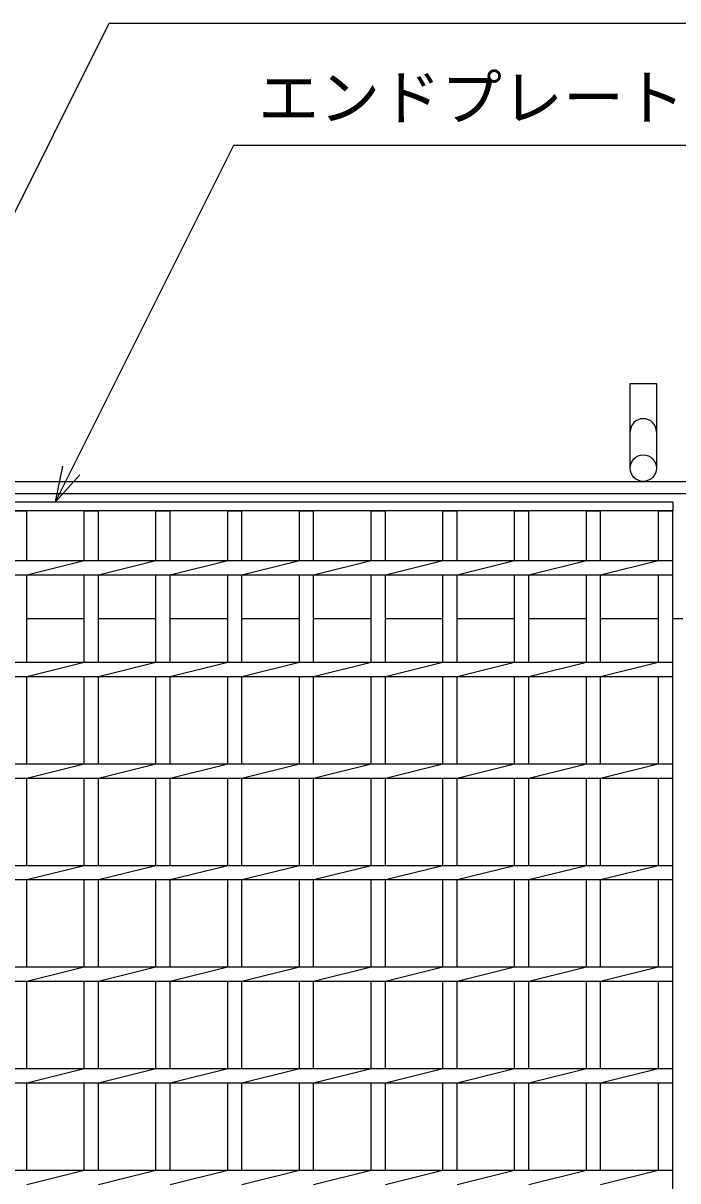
# Model space of a CAD drawing. Units: millimetres, scale not verified. Extents: x -2184 to 2083, y -1539 to 1258.
# Drawn here: x -1325 to -1002, y 402 to 972 of the extents above; entities that cross this region are included whole.
import ezdxf
from ezdxf.enums import TextEntityAlignment as Align

# ---------------------------------------------------------------- set-up
doc = ezdxf.new("R2010")
doc.units = ezdxf.units.MM
doc.header["$LTSCALE"] = 12
for name, color, linetype, lineweight in [('16', 3, 'Continuous', 25), ('19', 6, 'Continuous', 25), ('22', 2, 'Continuous', 25)]:
    doc.layers.add(name, color=color, linetype=linetype, lineweight=lineweight)
doc.styles.add('ベクトル', font='')
doc.styles.get('ベクトル').set_extended_font_data('ベクトル')

msp = doc.modelspace()

# ---------------------------------------------------------------- linework, layer by layer
at = {"layer": '16'}
for p, q in [((-1577, 736.3), (-1005, 736.3)), ((-1005, 736.3), (-1005, 731.8)), ((-1005, 731.8), (-1577, 731.8)), ((-1329.9, 731.8), (-1322.9, 731.8)), ((-1322.9, 707.3), (-1322.9, 731.8)), ((-1294.6, 707.3), (-1294.6, 731.8)), ((-1294.6, 731.8), (-1287.6, 731.8)), ((-1287.6, 707.3), (-1287.6, 731.8)), ((-1259.3, 707.3), (-1259.3, 731.8)), ((-1259.3, 731.8), (-1252.3, 731.8)), ((-1252.3, 707.3), (-1252.3, 731.8)), ((-1224, 707.3), (-1224, 731.8)), ((-1224, 731.8), (-1217, 731.8)), ((-1217, 707.3), (-1217, 731.8)), ((-1188.7, 707.3), (-1188.7, 731.8)), ((-1188.7, 731.8), (-1181.7, 731.8)), ((-1181.7, 707.3), (-1181.7, 731.8)), ((-1153.4, 707.3), (-1153.4, 731.8)), ((-1153.4, 731.8), (-1146.4, 731.8)), ((-1146.4, 707.3), (-1146.4, 731.8)), ((-1118.1, 707.3), (-1118.1, 731.8)), ((-1118.1, 731.8), (-1111.1, 731.8)), ((-1111.1, 707.3), (-1111.1, 731.8)), ((-1082.8, 707.3), (-1082.8, 731.8)), ((-1082.8, 731.8), (-1075.8, 731.8)), ((-1075.8, 707.3), (-1075.8, 731.8)), ((-1047.5, 707.3), (-1047.5, 731.8)), ((-1047.5, 731.8), (-1040.5, 731.8)), ((-1040.5, 707.3), (-1040.5, 731.8)), ((-1012, 707.3), (-1012, 731.8)), ((-1012, 731.8), (-1005, 731.8)), ((-1005, -374.2), (-1005, 731.8)), ((-1577, 707.3), (-1005, 707.3)), ((-1322.9, 700.3), (-1294.6, 707.3)), ((-1287.6, 700.3), (-1259.3, 707.3)), ((-1252.3, 700.3), (-1224, 707.3)), ((-1217, 700.3), (-1188.7, 707.3)), ((-1181.7, 700.3), (-1153.4, 707.3)), ((-1146.4, 700.3), (-1118.1, 707.3)), ((-1111.1, 700.3), (-1082.8, 707.3)), ((-1075.8, 700.3), (-1047.5, 707.3)), ((-1040.5, 700.3), (-1012.2, 707.3)), ((-1005, 700.3), (-1005, 707.3)), ((-1577, 700.3), (-1005, 700.3)), ((-1322.9, 657.3), (-1322.9, 700.3)), ((-1294.6, 657.3), (-1294.6, 700.3)), ((-1287.6, 657.3), (-1287.6, 700.3)), ((-1259.3, 657.3), (-1259.3, 700.3)), ((-1252.3, 657.3), (-1252.3, 700.3)), ((-1224, 657.3), (-1224, 700.3)), ((-1217, 657.3), (-1217, 700.3)), ((-1188.7, 657.3), (-1188.7, 700.3)), ((-1181.7, 657.3), (-1181.7, 700.3)), ((-1153.4, 657.3), (-1153.4, 700.3)), ((-1146.4, 657.3), (-1146.4, 700.3)), ((-1118.1, 657.3), (-1118.1, 700.3)), ((-1111.1, 657.3), (-1111.1, 700.3)), ((-1082.8, 657.3), (-1082.8, 700.3)), ((-1075.8, 657.3), (-1075.8, 700.3)), ((-1047.5, 657.3), (-1047.5, 700.3)), ((-1040.5, 657.3), (-1040.5, 700.3)), ((-1012, 657.3), (-1012, 700.3)), ((-1577, 657.3), (-1005, 657.3)), ((-1322.9, 650.3), (-1294.6, 657.3)), ((-1287.6, 650.3), (-1259.3, 657.3)), ((-1252.3, 650.3), (-1224, 657.3)), ((-1217, 650.3), (-1188.7, 657.3)), ((-1181.7, 650.3), (-1153.4, 657.3)), ((-1146.4, 650.3), (-1118.1, 657.3)), ((-1111.1, 650.3), (-1082.8, 657.3)), ((-1075.8, 650.3), (-1047.5, 657.3)), ((-1040.5, 650.3), (-1012.2, 657.3)), ((-1005, 650.3), (-1005, 657.3)), ((-1577, 650.3), (-1005, 650.3)), ((-1322.9, 607.3), (-1322.9, 650.3)), ((-1294.6, 607.3), (-1294.6, 650.3)), ((-1287.6, 607.3), (-1287.6, 650.3)), ((-1259.3, 607.3), (-1259.3, 650.3)), ((-1252.3, 607.3), (-1252.3, 650.3)), ((-1224, 607.3), (-1224, 650.3)), ((-1217, 607.3), (-1217, 650.3)), ((-1188.7, 607.3), (-1188.7, 650.3)), ((-1181.7, 607.3), (-1181.7, 650.3)), ((-1153.4, 607.3), (-1153.4, 650.3)), ((-1146.4, 607.3), (-1146.4, 650.3)), ((-1118.1, 607.3), (-1118.1, 650.3)), ((-1111.1, 607.3), (-1111.1, 650.3)), ((-1082.8, 607.3), (-1082.8, 650.3)), ((-1075.8, 607.3), (-1075.8, 650.3)), ((-1047.5, 607.3), (-1047.5, 650.3)), ((-1040.5, 607.3), (-1040.5, 650.3)), ((-1012, 607.3), (-1012, 650.3)), ((-1577, 607.3), (-1005, 607.3)), ((-1322.9, 600.3), (-1294.6, 607.3)), ((-1287.6, 600.3), (-1259.3, 607.3)), ((-1252.3, 600.3), (-1224, 607.3)), ((-1217, 600.3), (-1188.7, 607.3)), ((-1181.7, 600.3), (-1153.4, 607.3)), ((-1146.4, 600.3), (-1118.1, 607.3)), ((-1111.1, 600.3), (-1082.8, 607.3)), ((-1075.8, 600.3), (-1047.5, 607.3)), ((-1040.5, 600.3), (-1012.2, 607.3)), ((-1005, 600.3), (-1005, 607.3)), ((-1577, 600.3), (-1005, 600.3)), ((-1322.9, 557.3), (-1322.9, 600.3)), ((-1294.6, 557.3), (-1294.6, 600.3)), ((-1287.6, 557.3), (-1287.6, 600.3)), ((-1259.3, 557.3), (-1259.3, 600.3)), ((-1252.3, 557.3), (-1252.3, 600.3)), ((-1224, 557.3), (-1224, 600.3)), ((-1217, 557.3), (-1217, 600.3)), ((-1188.7, 557.3), (-1188.7, 600.3)), ((-1181.7, 557.3), (-1181.7, 600.3)), ((-1153.4, 557.3), (-1153.4, 600.3)), ((-1146.4, 557.3), (-1146.4, 600.3)), ((-1118.1, 557.3), (-1118.1, 600.3)), ((-1111.1, 557.3), (-1111.1, 600.3)), ((-1082.8, 557.3), (-1082.8, 600.3)), ((-1075.8, 557.3), (-1075.8, 600.3)), ((-1047.5, 557.3), (-1047.5, 600.3)), ((-1040.5, 557.3), (-1040.5, 600.3)), ((-1012, 557.3), (-1012, 600.3)), ((-1577, 557.3), (-1005, 557.3)), ((-1322.9, 550.3), (-1294.6, 557.3)), ((-1287.6, 550.3), (-1259.3, 557.3)), ((-1252.3, 550.3), (-1224, 557.3)), ((-1217, 550.3), (-1188.7, 557.3)), ((-1181.7, 550.3), (-1153.4, 557.3)), ((-1146.4, 550.3), (-1118.1, 557.3)), ((-1111.1, 550.3), (-1082.8, 557.3)), ((-1075.8, 550.3), (-1047.5, 557.3)), ((-1040.5, 550.3), (-1012.2, 557.3)), ((-1005, 550.3), (-1005, 557.3)), ((-1577, 550.3), (-1005, 550.3)), ((-1322.9, 507.3), (-1322.9, 550.3)), ((-1294.6, 507.3), (-1294.6, 550.3)), ((-1287.6, 507.3), (-1287.6, 550.3)), ((-1259.3, 507.3), (-1259.3, 550.3)), ((-1252.3, 507.3), (-1252.3, 550.3)), ((-1224, 507.3), (-1224, 550.3)), ((-1217, 507.3), (-1217, 550.3)), ((-1188.7, 507.3), (-1188.7, 550.3)), ((-1181.7, 507.3), (-1181.7, 550.3)), ((-1153.4, 507.3), (-1153.4, 550.3)), ((-1146.4, 507.3), (-1146.4, 550.3)), ((-1118.1, 507.3), (-1118.1, 550.3)), ((-1111.1, 507.3), (-1111.1, 550.3)), ((-1082.8, 507.3), (-1082.8, 550.3)), ((-1075.8, 507.3), (-1075.8, 550.3)), ((-1047.5, 507.3), (-1047.5, 550.3)), ((-1040.5, 507.3), (-1040.5, 550.3)), ((-1012, 507.3), (-1012, 550.3)), ((-1577, 507.3), (-1005, 507.3)), ((-1322.9, 500.3), (-1294.6, 507.3)), ((-1287.6, 500.3), (-1259.3, 507.3)), ((-1252.3, 500.3), (-1224, 507.3)), ((-1217, 500.3), (-1188.7, 507.3)), ((-1181.7, 500.3), (-1153.4, 507.3)), ((-1146.4, 500.3), (-1118.1, 507.3)), ((-1111.1, 500.3), (-1082.8, 507.3)), ((-1075.8, 500.3), (-1047.5, 507.3)), ((-1040.5, 500.3), (-1012.2, 507.3)), ((-1005, 500.3), (-1005, 507.3)), ((-1577, 500.3), (-1005, 500.3)), ((-1322.9, 457.3), (-1322.9, 500.3)), ((-1294.6, 457.3), (-1294.6, 500.3)), ((-1287.6, 457.3), (-1287.6, 500.3)), ((-1259.3, 457.3), (-1259.3, 500.3)), ((-1252.3, 457.3), (-1252.3, 500.3)), ((-1224, 457.3), (-1224, 500.3)), ((-1217, 457.3), (-1217, 500.3)), ((-1188.7, 457.3), (-1188.7, 500.3)), ((-1181.7, 457.3), (-1181.7, 500.3)), ((-1153.4, 457.3), (-1153.4, 500.3)), ((-1146.4, 457.3), (-1146.4, 500.3)), ((-1118.1, 457.3), (-1118.1, 500.3)), ((-1111.1, 457.3), (-1111.1, 500.3)), ((-1082.8, 457.3), (-1082.8, 500.3)), ((-1075.8, 457.3), (-1075.8, 500.3)), ((-1047.5, 457.3), (-1047.5, 500.3)), ((-1040.5, 457.3), (-1040.5, 500.3)), ((-1012, 457.3), (-1012, 500.3)), ((-1577, 457.3), (-1005, 457.3)), ((-1322.9, 450.3), (-1294.6, 457.3)), ((-1287.6, 450.3), (-1259.3, 457.3)), ((-1252.3, 450.3), (-1224, 457.3)), ((-1217, 450.3), (-1188.7, 457.3)), ((-1181.7, 450.3), (-1153.4, 457.3)), ((-1146.4, 450.3), (-1118.1, 457.3)), ((-1111.1, 450.3), (-1082.8, 457.3)), ((-1075.8, 450.3), (-1047.5, 457.3)), ((-1040.5, 450.3), (-1012.2, 457.3)), ((-1005, 450.3), (-1005, 457.3)), ((-1577, 450.3), (-1005, 450.3)), ((-1322.9, 407.3), (-1322.9, 450.3)), ((-1294.6, 407.3), (-1294.6, 450.3)), ((-1287.6, 407.3), (-1287.6, 450.3)), ((-1259.3, 407.3), (-1259.3, 450.3)), ((-1252.3, 407.3), (-1252.3, 450.3)), ((-1224, 407.3), (-1224, 450.3)), ((-1217, 407.3), (-1217, 450.3)), ((-1188.7, 407.3), (-1188.7, 450.3)), ((-1181.7, 407.3), (-1181.7, 450.3)), ((-1153.4, 407.3), (-1153.4, 450.3)), ((-1146.4, 407.3), (-1146.4, 450.3)), ((-1118.1, 407.3), (-1118.1, 450.3)), ((-1111.1, 407.3), (-1111.1, 450.3)), ((-1082.8, 407.3), (-1082.8, 450.3)), ((-1075.8, 407.3), (-1075.8, 450.3)), ((-1047.5, 407.3), (-1047.5, 450.3)), ((-1040.5, 407.3), (-1040.5, 450.3)), ((-1012, 407.3), (-1012, 450.3)), ((-1577, 407.3), (-1005, 407.3)), ((-1322.9, 400.3), (-1294.6, 407.3)), ((-1287.6, 400.3), (-1259.3, 407.3)), ((-1252.3, 400.3), (-1224, 407.3)), ((-1217, 400.3), (-1188.7, 407.3)), ((-1181.7, 400.3), (-1153.4, 407.3)), ((-1146.4, 400.3), (-1118.1, 407.3)), ((-1111.1, 400.3), (-1082.8, 407.3)), ((-1075.8, 400.3), (-1047.5, 407.3)), ((-1040.5, 400.3), (-1012.2, 407.3)), ((-1005, 400.3), (-1005, 407.3))]:
    msp.add_line(p, q, dxfattribs=at)
at = {"layer": '19'}
for p, q in [((-1026, 752.8), (-1026, 794.42)), ((-1026, 794.42), (-1013, 794.42)), ((-1013, 794.42), (-1013, 752.8)), ((-1587.5, 746.3), (-452.5, 746.3)), ((-1581.5, 740.3), (-458.5, 740.3)), ((-1322.9, 678.8), (-1294.6, 678.8)), ((-1287.6, 678.8), (-1259.3, 678.8)), ((-1252.3, 678.8), (-1224, 678.8)), ((-1217, 678.8), (-1188.7, 678.8)), ((-1181.7, 678.8), (-1153.4, 678.8)), ((-1146.4, 678.8), (-1118.1, 678.8)), ((-1111.1, 678.8), (-1082.8, 678.8)), ((-1075.8, 678.8), (-1047.5, 678.8)), ((-1040.5, 678.8), (-1012, 678.8)), ((-1005, 678.8), (-1000, 678.8))]:
    msp.add_line(p, q, dxfattribs=at)
msp.add_circle((-1019.5, 752.8), 6.5, dxfattribs=at)
msp.add_arc((-1019.5, 770.64), 6.5, 0, 180, dxfattribs=at)
at = {"layer": '22', "color": 4}
for p, q in [((-1414.65, 707.3), (-1282.4, 971.8)), ((-1282.4, 971.8), (-964.4, 971.8)), ((-1308.75, 736.3), (-1221, 911.8)), ((-1221, 911.8), (-717, 911.8)), ((-1308.75, 736.3), (-1305.15, 753.82)), ((-1308.75, 736.3), (-1296.75, 749.5))]:
    msp.add_line(p, q, dxfattribs=at)

# ---------------------------------------------------------------- texts
at = {"layer": '22', "style": 'ベクトル'}
msp.add_text('エンドプレート：', height=21.99, dxfattribs=at).set_placement((-1209, 935.2), align=Align.MIDDLE_LEFT)

doc.saveas('drawing.dxf')
